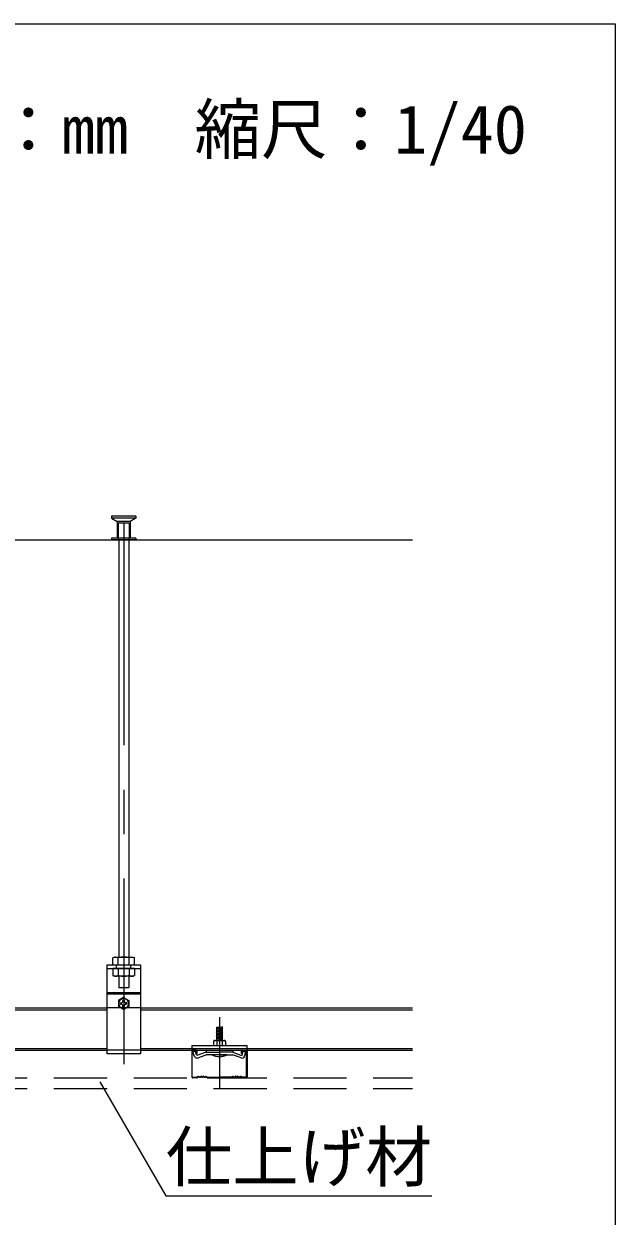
# Model space of a CAD drawing. Units: millimetres at full size, sheet at 1:40; details may follow other scales. Extents: x -7800 to 7800, y -5578 to 5485.
# Drawn here: x -2601 to -2068, y 622 to 1696 of the extents above; entities that cross this region are included whole.
import ezdxf
from ezdxf.enums import TextEntityAlignment as Align

# ---------------------------------------------------------------- set-up
doc = ezdxf.new("R2010")
doc.units = ezdxf.units.MM
doc.header["$LTSCALE"] = 40
doc.linetypes.add('CHAIN1', pattern=[8, 5, -1, 1, -1])
doc.linetypes.add('DASHED1', pattern=[1.8, 1.2, -0.6])
for name, color, linetype, lineweight in [('2-0_中心線', 4, 'CHAIN1', 9), ('2-1_吊り材', 4, 'Continuous', 9), ('2-2_野縁受け', 3, 'Continuous', 18), ('2-3_野縁', 7, 'Continuous', 18), ('2-6_文字', 7, 'Continuous', 18), ('2-9_躯体', 4, 'DASHED1', 9), ('2-A_クリップ', 3, 'Continuous', 18), ('2-C_パネル', 4, 'DASHED1', 9), ('F-2_太線１', 3, 'Continuous', 18)]:
    doc.layers.add(name, color=color, linetype=linetype, lineweight=lineweight)
doc.styles.add('ＭＳ ゴシック', font='')
doc.styles.get('ＭＳ ゴシック').set_extended_font_data('MS Gothic')

msp = doc.modelspace()

# ---------------------------------------------------------------- linework, layer by layer
at = {"layer": '2-0_中心線'}
for p, q in [((-2511.38, 1246.46), (-2511.38, 759.21)), ((-2425.01, 801.5), (-2425.01, 737.58))]:
    msp.add_line(p, q, dxfattribs=at)
at = {"layer": '2-1_吊り材', "color": 3, "lineweight": 18}
for p, q in [((-2515.88, 1231.36), (-2515.88, 855.66)), ((-2506.88, 1231.36), (-2506.88, 855.66))]:
    msp.add_line(p, q, dxfattribs=at)
at = {"layer": '2-1_吊り材', "color": 7, "lineweight": 18}
for p, q in [((-2526.38, 768.66), (-2526.38, 848.66)), ((-2526.38, 848.66), (-2496.38, 848.66)), ((-2519.87, 855.66), (-2521.18, 854.9)), ((-2521.18, 848.66), (-2521.18, 854.9)), ((-2521.18, 848.66), (-2501.58, 848.66)), ((-2519.87, 855.66), (-2515.72, 855.66)), ((-2516.28, 848.66), (-2516.28, 854.9)), ((-2515.72, 855.66), (-2502.9, 855.66)), ((-2506.48, 848.66), (-2506.48, 854.9)), ((-2502.9, 855.66), (-2501.58, 854.9)), ((-2501.58, 848.66), (-2501.58, 854.9)), ((-2496.38, 848.66), (-2496.38, 768.66)), ((-2526.38, 823.86), (-2496.38, 823.86)), ((-2526.38, 822.47), (-2496.38, 822.47)), ((-2511.43, 819.36), (-2516.19, 816.61)), ((-2516.19, 816.61), (-2516.19, 811.11)), ((-2512.03, 816.8), (-2512.03, 816.24)), ((-2511.43, 819.36), (-2506.67, 816.61)), ((-2510.83, 816.8), (-2510.83, 816.24)), ((-2510.83, 816.8), (-2510.83, 815.98)), ((-2506.67, 816.61), (-2506.67, 811.11)), ((-2514.03, 809.86), (-2516.19, 811.11)), ((-2514.37, 814.46), (-2513.78, 814.46)), ((-2514.37, 813.26), (-2513.78, 813.26)), ((-2511.43, 808.36), (-2514.03, 809.86)), ((-2512.03, 810.92), (-2512.03, 811.47)), ((-2511.43, 808.36), (-2508.83, 809.86)), ((-2510.83, 810.92), (-2510.83, 811.73)), ((-2510.83, 810.92), (-2510.83, 811.47)), ((-2508.49, 814.46), (-2509.08, 814.46)), ((-2508.49, 813.26), (-2509.08, 813.26)), ((-2508.83, 809.86), (-2506.67, 811.11)), ((-2496.38, 768.66), (-2526.38, 768.66))]:
    msp.add_line(p, q, dxfattribs=at)
at = {"layer": '2-1_吊り材', "color": 7, "linetype": 'DASHED1', "lineweight": 18}
for p, q in [((-2518.21, 848.66), (-2518.21, 845.46)), ((-2505.21, 848.66), (-2505.21, 845.46)), ((-2526.38, 845.46), (-2496.38, 845.46)), ((-2521.18, 845.46), (-2521.18, 839.22)), ((-2501.58, 845.46), (-2521.18, 845.46)), ((-2519.87, 838.46), (-2521.18, 839.22)), ((-2502.9, 838.46), (-2519.87, 838.46)), ((-2516.28, 845.46), (-2516.28, 839.22)), ((-2515.88, 838.46), (-2515.88, 828.41)), ((-2506.88, 838.46), (-2506.88, 828.41)), ((-2506.48, 845.46), (-2506.48, 839.22)), ((-2502.9, 838.46), (-2501.58, 839.22)), ((-2501.58, 845.46), (-2501.58, 839.22)), ((-2515.88, 828.41), (-2506.88, 828.41)), ((-2496.38, 809.86), (-2526.38, 809.86)), ((-2496.38, 771.86), (-2526.38, 771.86))]:
    msp.add_line(p, q, dxfattribs=at)
at = {"layer": '2-1_吊り材', "color": 7, "lineweight": 18}
for centre, radius, start, end in [((-2517.98, 848.89), 6.81, 96.34294, 118.04132), ((-2518.9, 850.78), 4.88, 57.57118, 88.04459), ((-2511.38, 839.44), 16.22, 72.41205, 107.58797), ((-2503.87, 850.78), 4.88, 91.95543, 122.42883), ((-2504.79, 848.89), 6.81, 61.95869, 83.65707), ((-2511.43, 813.86), 4.4, 294.61987, 245.38013), ((-2513.63, 816.05), 1.6, 264.363, 6.67345), ((-2511.43, 813.86), 3, 78.46304, 101.53696), ((-2509.24, 816.05), 1.6, 173.32655, 275.637), ((-2511.43, 813.86), 3, 168.46304, 191.51331), ((-2513.63, 811.66), 1.6, 353.32655, 95.637), ((-2511.43, 813.86), 4.4, 245.38013, 294.61987), ((-2511.43, 813.86), 3, 258.46304, 281.53696), ((-2509.24, 811.66), 1.6, 84.363, 186.67345), ((-2511.43, 813.86), 3, 348.48669, 11.53696)]:
    msp.add_arc(centre, radius, start, end, dxfattribs=at)
at = {"layer": '2-1_吊り材', "color": 7, "linetype": 'DASHED1', "lineweight": 18}
for centre, radius, start, end in [((-2517.98, 845.23), 6.81, 241.95869, 263.65707), ((-2518.9, 843.33), 4.88, 271.95543, 302.42883), ((-2511.38, 854.67), 16.22, 252.41205, 287.58797), ((-2503.87, 843.33), 4.88, 237.57118, 268.04459), ((-2504.79, 845.23), 6.81, 276.34294, 298.04132)]:
    msp.add_arc(centre, radius, start, end, dxfattribs=at)
at = {"layer": '2-2_野縁受け'}
for p, q in [((-3396.38, 809.86), (-2526.38, 809.86)), ((-3396.38, 808.26), (-2526.38, 808.26)), ((-2496.38, 809.86), (-2250.81, 809.86)), ((-2496.38, 808.26), (-2250.81, 808.26)), ((-3396.38, 773.46), (-2526.38, 773.46)), ((-2496.38, 773.46), (-2250.81, 773.46)), ((-3396.38, 771.86), (-2526.38, 771.86)), ((-2496.38, 771.86), (-2250.81, 771.86))]:
    msp.add_line(p, q, dxfattribs=at)
at = {"layer": '2-3_野縁'}
for p, q in [((-2450.01, 770.86), (-2450.01, 747.83)), ((-2449.51, 747.88), (-2449.51, 770.86)), ((-2446.01, 771.86), (-2449.01, 771.86)), ((-2446.01, 771.36), (-2449.01, 771.36)), ((-2445.51, 768.86), (-2445.51, 770.86)), ((-2445.51, 768.86), (-2445.01, 768.86)), ((-2445.01, 768.86), (-2445.01, 770.86)), ((-2405.01, 768.86), (-2405.01, 770.86)), ((-2404.51, 768.86), (-2405.01, 768.86)), ((-2404.51, 768.86), (-2404.51, 770.86)), ((-2404.01, 771.86), (-2401.01, 771.86)), ((-2404.01, 771.36), (-2401.01, 771.36)), ((-2400.51, 747.84), (-2400.51, 770.86)), ((-2400.01, 770.86), (-2400.01, 747.9)), ((-2449.01, 747.36), (-2445.43, 747.36)), ((-2449.01, 747.36), (-2445.43, 747.36)), ((-2445.43, 746.86), (-2449.01, 746.86)), ((-2445.43, 746.86), (-2449.01, 746.86)), ((-2444.36, 748.21), (-2445.07, 747.5)), ((-2445.07, 747.5), (-2444.36, 748.21)), ((-2444.01, 747.86), (-2444.72, 747.15)), ((-2444.01, 747.86), (-2444.72, 747.15)), ((-2437.01, 747.86), (-2436.3, 747.15)), ((-2436.66, 748.21), (-2435.95, 747.5)), ((-2435.6, 747.36), (-2425.01, 747.36)), ((-2435.6, 746.86), (-2425.01, 746.86)), ((-2414.42, 747.36), (-2425.01, 747.36)), ((-2414.42, 746.86), (-2425.01, 746.86)), ((-2413.36, 748.21), (-2414.07, 747.5)), ((-2413.01, 747.86), (-2413.72, 747.15)), ((-2406.01, 747.86), (-2405.3, 747.15)), ((-2406.01, 747.86), (-2405.3, 747.15)), ((-2405.66, 748.21), (-2404.95, 747.5)), ((-2404.95, 747.5), (-2405.66, 748.21)), ((-2401.01, 747.36), (-2404.6, 747.36)), ((-2401.01, 747.36), (-2404.6, 747.36)), ((-2404.6, 746.86), (-2401.01, 746.86)), ((-2404.6, 746.86), (-2401.01, 746.86))]:
    msp.add_line(p, q, dxfattribs=at)
for centre, radius, start, end in [((-2449.01, 770.86), 1, 90.00299, 180.00299), ((-2449.01, 770.86), 0.5, 90.00299, 180.00299), ((-2446.01, 770.86), 1, 0.00299, 90.00299), ((-2446.01, 770.86), 0.5, 0.00299, 90.00299), ((-2404.01, 770.86), 1, 89.99696, 179.99699), ((-2404.01, 770.86), 0.5, 89.99696, 179.99699), ((-2401.01, 770.86), 1, 359.99699, 89.99699), ((-2401.01, 770.86), 0.5, 359.99699, 89.99699), ((-2449.01, 747.86), 1, 177.476, 270), ((-2449.01, 747.86), 1, 177.476, 270), ((-2449.01, 747.86), 0.5, 177.476, 270), ((-2449.01, 747.86), 0.5, 177.476, 270), ((-2445.43, 747.86), 0.5, 270, 314.99998), ((-2445.43, 747.86), 0.5, 269.99998, 314.99998), ((-2445.43, 747.86), 1, 270, 314.99998), ((-2445.43, 747.86), 1, 270, 315), ((-2444.01, 747.86), 0.5, 46.39717, 135), ((-2442.76, 749.17), 1.81, 226.39716, 313.6028), ((-2442.76, 749.17), 1.31, 226.39716, 313.6028), ((-2441.51, 747.86), 0.5, 36.86987, 133.6028), ((-2440.51, 748.61), 1.25, 216.86989, 323.1301), ((-2440.51, 748.61), 0.75, 216.86989, 323.1301), ((-2439.51, 747.86), 0.5, 46.39717, 143.1301), ((-2439.51, 747.86), 0.5, 36.86987, 143.1301), ((-2438.26, 749.17), 1.81, 226.39716, 313.6028), ((-2438.26, 749.17), 1.31, 226.39716, 313.6028), ((-2437.01, 747.86), 0.5, 44.99998, 133.60281), ((-2435.6, 747.86), 1, 225, 270), ((-2435.6, 747.86), 0.5, 225, 270), ((-2414.42, 747.86), 0.5, 270, 315), ((-2414.42, 747.86), 1, 270, 315), ((-2413.01, 747.86), 0.5, 46.39719, 135.00002), ((-2411.76, 749.17), 1.81, 226.39719, 313.60283), ((-2411.76, 749.17), 1.31, 226.39719, 313.60283), ((-2410.51, 747.86), 0.5, 36.86989, 143.1301), ((-2410.51, 747.86), 0.5, 36.86989, 133.60281), ((-2409.51, 748.61), 1.25, 216.8699, 323.13011), ((-2409.51, 748.61), 0.75, 216.8699, 323.13011), ((-2408.51, 747.86), 0.5, 46.39719, 143.13011), ((-2407.26, 749.17), 1.81, 226.39719, 313.60283), ((-2407.26, 749.17), 1.31, 226.39719, 313.60283), ((-2406.01, 747.86), 0.5, 45, 133.60283), ((-2404.6, 747.86), 1, 225.00002, 270), ((-2404.6, 747.86), 1, 225, 270), ((-2404.6, 747.86), 0.5, 225.00002, 270), ((-2404.6, 747.86), 0.5, 225, 270), ((-2401.01, 747.86), 1, 269.99995, 2.524), ((-2401.01, 747.86), 1, 270, 2.524), ((-2401.01, 747.86), 0.5, 269.99995, 2.524), ((-2401.01, 747.86), 0.5, 270, 2.524)]:
    msp.add_arc(centre, radius, start, end, dxfattribs=at)
at = {"layer": '2-6_文字'}
for p, q in [((-2532.83, 743.36), (-2473.47, 640.53)), ((-2473.47, 640.53), (-2233.47, 640.53))]:
    msp.add_line(p, q, dxfattribs=at)
at = {"layer": '2-9_躯体'}
for p, q in [((-2500.43, 1252.86), (-2522.43, 1252.86)), ((-2500.43, 1250.86), (-2522.43, 1250.86)), ((-2517.43, 1247.86), (-2517.43, 1232.86)), ((-2505.43, 1247.86), (-2517.43, 1247.86)), ((-2516.43, 1246.36), (-2516.43, 1231.36)), ((-2516.43, 1246.36), (-2515.93, 1246.36)), ((-2506.43, 1246.36), (-2515.93, 1246.36)), ((-2506.43, 1246.36), (-2506.43, 1231.36)), ((-2505.43, 1247.86), (-2505.43, 1232.86)), ((-2522.43, 1232.86), (-2522.43, 1231.36)), ((-2500.43, 1232.86), (-2522.43, 1232.86)), ((-2500.43, 1231.36), (-2522.43, 1231.36)), ((-2504.43, 1231.36), (-2518.43, 1231.36)), ((-2500.43, 1232.86), (-2500.43, 1231.36))]:
    msp.add_line(p, q, dxfattribs=at)
at = {"layer": '2-9_躯体', "color": 7, "linetype": 'Continuous', "lineweight": 18}
msp.add_line((-4590.39, 1231.36), (-2250.81, 1231.36), dxfattribs=at)
at = {"layer": '2-9_躯体'}
for points in [[(-2522.43, 1252.86), (-2522.43, 1250.86), (-2517.43, 1247.86)], [(-2500.43, 1252.86), (-2500.43, 1250.86), (-2505.43, 1247.86)]]:
    msp.add_lwpolyline(points, dxfattribs=at)
at = {"layer": '2-A_クリップ'}
for p, q in [((-2422.01, 792.51), (-2428.01, 791.67)), ((-2428.01, 791.67), (-2427.26, 791.27)), ((-2422.01, 791.51), (-2428.01, 790.67)), ((-2428.01, 790.67), (-2427.26, 790.27)), ((-2427.26, 780.66), (-2427.26, 792.67)), ((-2427.26, 792.67), (-2422.76, 792.67)), ((-2422.01, 792.51), (-2422.76, 792.67)), ((-2422.76, 780.66), (-2422.76, 792.64)), ((-2422.01, 791.51), (-2422.76, 791.91)), ((-2422.01, 790.51), (-2422.76, 790.91)), ((-2422.01, 789.51), (-2422.76, 789.91)), ((-2422.01, 788.51), (-2422.76, 788.91)), ((-2422.01, 787.51), (-2422.76, 787.91)), ((-2422.01, 786.51), (-2422.76, 786.91)), ((-2422.01, 785.51), (-2422.76, 785.91)), ((-2422.01, 784.51), (-2422.76, 784.91)), ((-2450.01, 776.16), (-2400.01, 776.16)), ((-2450.01, 776.16), (-2450.01, 771.86)), ((-2430.51, 779.66), (-2430.51, 776.16)), ((-2430.51, 776.16), (-2419.51, 776.16)), ((-2429.84, 780.49), (-2430.31, 780.26)), ((-2429.84, 780.49), (-2430.31, 780.26)), ((-2429.51, 780.66), (-2420.51, 780.66)), ((-2429.15, 780.57), (-2427.51, 780.16)), ((-2429.15, 780.57), (-2427.51, 780.16)), ((-2428.01, 781.67), (-2427.26, 781.27)), ((-2422.01, 781.51), (-2428.01, 780.67)), ((-2422.01, 781.51), (-2428.01, 780.67)), ((-2427.51, 780.16), (-2427.51, 780.14)), ((-2427.51, 780.14), (-2427.51, 776.16)), ((-2422.79, 780.27), (-2422.51, 780.16)), ((-2422.01, 783.51), (-2422.76, 783.91)), ((-2422.01, 782.51), (-2422.76, 782.91)), ((-2422.01, 781.51), (-2422.76, 781.91)), ((-2422.01, 781.51), (-2422.76, 781.91)), ((-2422.29, 780.66), (-2422.76, 780.91)), ((-2422.29, 780.66), (-2422.76, 780.91)), ((-2420.87, 780.57), (-2422.51, 780.16)), ((-2420.87, 780.57), (-2422.51, 780.16)), ((-2420.18, 780.5), (-2419.72, 780.27)), ((-2420.18, 780.5), (-2419.72, 780.27)), ((-2419.51, 779.66), (-2419.51, 776.16)), ((-2400.01, 771.86), (-2400.01, 776.16)), ((-2450.01, 771.86), (-2400.01, 771.86)), ((-2446.8, 770.87), (-2448.96, 770.08)), ((-2447.77, 766.8), (-2448.96, 770.08)), ((-2447.56, 766.24), (-2448.96, 770.08)), ((-2445.37, 766.92), (-2446.8, 770.87)), ((-2437, 769.97), (-2445.37, 766.92)), ((-2444.6, 764.87), (-2436.9, 767.67)), ((-2437, 771.86), (-2437, 769.97)), ((-2437, 769.97), (-2425.01, 769.97)), ((-2418.01, 767.67), (-2432.01, 767.67)), ((-2413.02, 769.97), (-2425.01, 769.97)), ((-2413.02, 769.97), (-2425.01, 769.97)), ((-2413.02, 769.97), (-2425.01, 769.97)), ((-2425.01, 767.67), (-2415.87, 767.67)), ((-2425.01, 767.67), (-2415.28, 767.67)), ((-2425.01, 767.67), (-2413.8, 767.67)), ((-2415.52, 767.67), (-2413.8, 767.67)), ((-2415.03, 767.67), (-2413.12, 767.67)), ((-2409.88, 766.49), (-2413.12, 767.67)), ((-2413.02, 769.97), (-2405.62, 767.27)), ((-2413, 771.86), (-2413, 769.96)), ((-2405.42, 764.87), (-2410.62, 766.76)), ((-2405.91, 767.38), (-2404.65, 766.92)), ((-2402.41, 766.43), (-2401.35, 770.38)), ((-2400.01, 773.06), (-2399.83, 773.06)), ((-2400.01, 771.86), (-2399.83, 771.86))]:
    msp.add_line(p, q, dxfattribs=at)
for points in [[(-2422.01, 790.51), (-2428.01, 789.67), (-2427.26, 789.27)], [(-2422.01, 789.51), (-2428.01, 788.67), (-2427.26, 788.27)], [(-2422.01, 788.51), (-2428.01, 787.67), (-2427.26, 787.27)], [(-2422.01, 787.51), (-2428.01, 786.67), (-2427.26, 786.27)], [(-2422.01, 786.51), (-2428.01, 785.67), (-2427.26, 785.27)], [(-2422.01, 785.51), (-2428.01, 784.67), (-2427.26, 784.27)], [(-2422.01, 784.51), (-2428.01, 783.67), (-2427.26, 783.27)], [(-2422.01, 783.51), (-2428.01, 782.67), (-2427.26, 782.27)], [(-2422.01, 782.51), (-2428.01, 781.67), (-2427.26, 781.27)], [(-2422.79, 780.27), (-2422.51, 780.16), (-2422.51, 776.16)], [(-2445.37, 766.92), (-2446.8, 770.87), (-2448.96, 770.08)], [(-2425.01, 767.67), (-2436.22, 767.67), (-2436.9, 767.67)], [(-2404.65, 766.92), (-2403.57, 770.98), (-2401.35, 770.38)]]:
    msp.add_lwpolyline(points, dxfattribs=at)
for centre, radius, start, end in [((-2429.51, 779.66), 1, 90, 180), ((-2429.39, 779.6), 1, 75.942, 116.60205), ((-2429.39, 779.6), 1, 75.942, 116.60205), ((-2425.01, 774.16), 6.5, 70.01814, 112.61984), ((-2425.01, 774.16), 6.5, 70.01814, 112.61984), ((-2420.63, 779.6), 1, 63.73466, 103.8602), ((-2420.63, 779.6), 1, 63.73466, 103.8602), ((-2420.51, 779.66), 1, 0, 90), ((-2445.4, 767.02), 2.3, 199.99997, 299.99998), ((-2425.01, 781.67), 15.65, 243.43492, 296.56505), ((-2404.63, 767.03), 2.3, 244.99998, 345)]:
    msp.add_arc(centre, radius, start, end, dxfattribs=at)
at = {"layer": '2-C_パネル'}
for p, q in [((-4590.39, 746.86), (-2250.81, 746.86)), ((-4590.39, 737.36), (-2250.81, 737.36))]:
    msp.add_line(p, q, dxfattribs=at)
at = {"layer": 'F-2_太線１'}
for p, q in [((-7638.18, 1696.25), (-2068.18, 1696.25)), ((-2068.18, 1696.25), (-2068.18, -4783.77))]:
    msp.add_line(p, q, dxfattribs=at)

# ---------------------------------------------------------------- texts
at = {"layer": '2-6_文字', "style": 'ＭＳ ゴシック'}
for s, p in [('単位：mm\u3000縮尺：1/40', (-2747.36, 1566.14)), ('仕上げ材', (-2473.47, 640.53))]:
    msp.add_text(s, height=43.99, dxfattribs=at).set_placement(p, align=Align.BOTTOM_LEFT)

doc.saveas('drawing.dxf')
